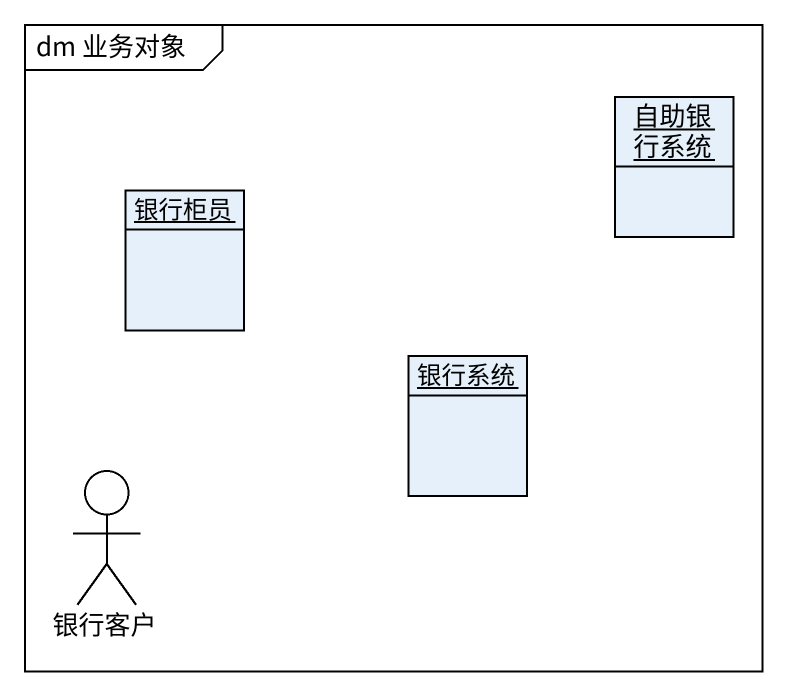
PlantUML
@startuml
mainframe dm 业务对象
allowmixing
hide circle
hide empty members
object 自助银行系统
object 银行柜员
object 银行系统
actor 银行客户
@enduml
